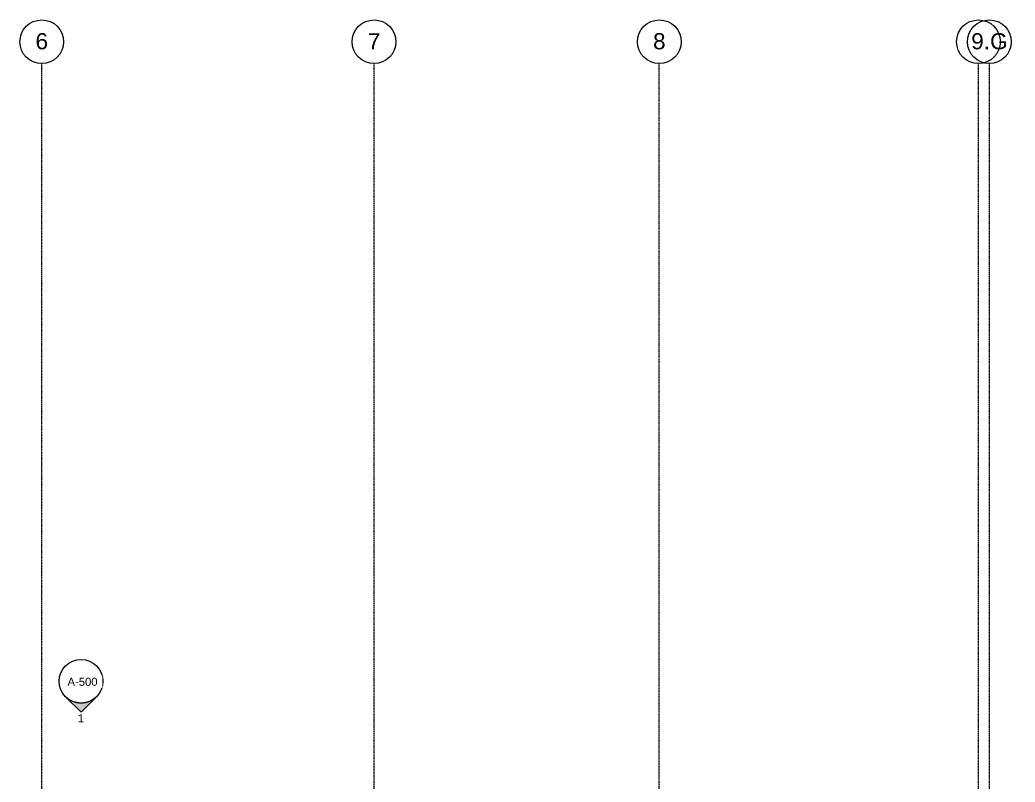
# Model space of a CAD drawing. Header units: inches. Extents: x 126 to 2219, y -1759 to -92.
# Drawn here: x 1333 to 2061, y -650 to -92 of the extents above; entities that cross this region are included whole.
import ezdxf

# ---------------------------------------------------------------- set-up
doc = ezdxf.new("R2010")
doc.units = ezdxf.units.IN
doc.header["$MEASUREMENT"] = 0
doc.linetypes.add('Grid Line 1_2_', pattern=[0.875, 0.5, -0.125, 0.125, -0.125])
for name, color, linetype, lineweight in [('G-ANNO-SYMB', 111, 'Continuous', 9), ('S-GRID', 1, 'Continuous', 9), ('S-GRID-IDEN', 1, 'Continuous', 9)]:
    doc.layers.add(name, color=color, linetype=linetype, lineweight=lineweight)
doc.styles.add('Arial', font='arial.ttf', dxfattribs={"height": 5.901198})
doc.styles.add('Arial_1', font='arial.ttf', dxfattribs={"height": 11.802395})

# ---------------------------------------------------------------- blocks, each defined once
blk = doc.blocks.new('Grid - Grid Head - Circle-50561-Floor Plan - Office Annex')
at = {"layer": 'S-GRID-IDEN', "color": 7}
blk.add_circle((0, 0), 0.25, dxfattribs=at)
blk = doc.blocks.new('Open Source Metal Building_Exterior_rvt-1-Floor Plan - Office Annex')
at = {"layer": 'S-GRID', "linetype": 'Grid Line 1_2_'}
for p, q in [((1349.35, -1631.19), (1349.35, -124.28)), ((1592.35, -1631.19), (1592.35, -124.28)), ((1800.94, -1631.19), (1800.94, -124.28)), ((2034.31, -1631.19), (2034.31, -124.28)), ((2042.31, -1631.19), (2042.31, -124.28))]:
    blk.add_line(p, q, dxfattribs=at)
at = {"layer": 'S-GRID-IDEN', "attachment_point": 2, "line_spacing_factor": 0.938532, "style": 'Arial_1', "bg_fill": 3, "box_fill_scale": 1.25, "bg_fill_color": 0, "bg_fill_transparency": 0}
for s, insert, char_height, width in [('6', (1349.35, -101.98), 11.8, 10.944), ('7', (1592.35, -101.98), 11.8, 10.944), ('8', (1800.93, -101.98), 11.8, 10.944), ('99', (2034.31, -101.98), 11.802, 21.888)]:
    blk.add_mtext(s, dxfattribs=dict(at, insert=insert, char_height=char_height, width=width))
at = {"color": 170, "lineweight": 5, "xscale": 63.99999999999997, "yscale": 63.99999999999997, "zscale": 63.99999999999997}
for p in [(1349.35, -108.28), (1592.35, -108.28), (1800.94, -108.28)]:
    blk.add_blockref('Grid - Grid Head - Circle-50561-Floor Plan - Office Annex', p, dxfattribs=at)
at = {"layer": 'S-GRID-IDEN', "insert": (2042.31, -101.98), "char_height": 11.802, "width": 31.68, "attachment_point": 2, "line_spacing_factor": 0.938532, "style": 'Arial_1', "bg_fill": 3, "box_fill_scale": 1.25, "bg_fill_color": 0, "bg_fill_transparency": 0}
blk.add_mtext('9.G', dxfattribs=at)
at = {"color": 170, "lineweight": 5, "xscale": 63.99999999999997, "yscale": 63.99999999999997, "zscale": 63.99999999999997}
for p in [(2034.31, -108.28), (2042.31, -108.28)]:
    blk.add_blockref('Grid - Grid Head - Circle-50561-Floor Plan - Office Annex', p, dxfattribs=at)
blk = doc.blocks.new('Elevation - Filled Arrow-152140-Floor Plan - Office Annex')
at = {"layer": 'G-ANNO-SYMB'}
blk.add_circle((0, 0), 0.25, dxfattribs=at)
blk = doc.blocks.new('Elevation - Filled Arrow-151867-Floor Plan - Office Annex')
at = {"layer": 'G-ANNO-SYMB'}
h = blk.add_hatch(color=256, dxfattribs=at)
edge = h.paths.add_edge_path(flags=0)
edge.add_line((0, 0.354), (0.177, 0.177))
edge.add_arc((0, 0), 0.25, 45, 135)
edge.add_line((-0.177, 0.177), (0, 0.354))
for p, q in [((0, 0.354), (-0.177, 0.177)), ((0, 0.354), (-0.177, 0.177)), ((0.177, 0.177), (0, 0.354)), ((0.177, 0.177), (0, 0.354))]:
    blk.add_line(p, q, dxfattribs=at)
blk.add_arc((0, 0), 0.25, 45, 135, dxfattribs=at)

msp = doc.modelspace()

# ---------------------------------------------------------------- block references
at = {"layer": 'G-ANNO-SYMB', "xscale": 63.99999999999997, "yscale": 63.99999999999997, "zscale": 63.99999999999997}
msp.add_blockref('Elevation - Filled Arrow-152140-Floor Plan - Office Annex', (1378.09, -575.96), dxfattribs=at)
at = {"layer": 'G-ANNO-SYMB', "extrusion": (0, 0, -1), "xscale": 63.99999999999997, "yscale": 63.99999999999997, "zscale": 63.99999999999997, "rotation": 180}
msp.add_blockref('Elevation - Filled Arrow-151867-Floor Plan - Office Annex', (-1378.09, -575.96), dxfattribs=at)

# ---------------------------------------------------------------- next in the draw order: texts
at = {"layer": 'G-ANNO-SYMB', "attachment_point": 2, "line_spacing_factor": 0.938532, "style": 'Arial', "bg_fill": 3, "box_fill_scale": 1.25, "bg_fill_color": 0, "bg_fill_transparency": 0}
for s, insert, char_height, width in [('A-500', (1379.15, -573.41), 5.901, 26.208), ('1', (1377.93, -600.06), 5.9, 5.472)]:
    msp.add_mtext(s, dxfattribs=dict(at, insert=insert, char_height=char_height, width=width))

# ---------------------------------------------------------------- next in the draw order: block references
at = {"lineweight": 5}
msp.add_blockref('Open Source Metal Building_Exterior_rvt-1-Floor Plan - Office Annex', (0, 0), dxfattribs=at)

doc.saveas('drawing.dxf')
